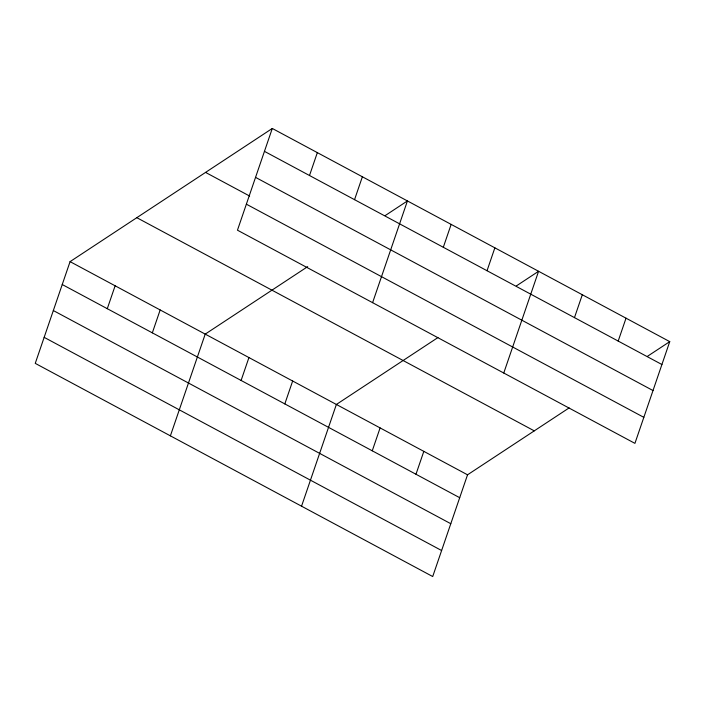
<?xml version="1.0" encoding="UTF-8"?>
<svg xmlns="http://www.w3.org/2000/svg" width="705" height="705" viewBox="0 0 705 705"><rect width="100%" height="100%" fill="white"/><g stroke="black" fill="none" stroke-linecap="round" stroke-linejoin="round"><path stroke-width="1.06" d="M272.289 128.46L237.462 230.191L634.923 443.366L669.75 341.634L272.289 128.46L70.077 261.634L35.25 363.366L432.711 576.54L467.538 474.809L569.102 407.922M107.283 308.693L115.126 285.798M152.333 332.848L160.167 309.953M170.39 435.849L205.217 334.117L307.697 266.622M309.504 175.51L317.338 152.624M241.101 380.453L248.936 357.567M354.544 199.674L362.379 176.779M284.82 403.903L292.654 381.017M301.546 506.19L336.373 404.467L437.937 337.572M372.601 302.665L407.428 200.943L385.186 215.589M372.258 450.803L380.101 427.909M443.313 247.279L451.147 224.393M415.976 474.253L423.82 451.359M487.032 270.729L494.866 247.834M503.758 373.015L538.585 271.284L516.342 285.939M574.469 317.629L582.312 294.734M618.188 341.079L626.031 318.184M647.507 356.281L669.75 341.634M264.454 151.355L661.916 364.52M255.545 177.369L653.006 390.544M205.56 172.408L249.649 196.052M246.371 204.177L643.824 417.342M136.814 217.686L534.267 430.861M70.077 261.634L467.538 474.809M62.243 284.529L459.704 497.704M53.333 310.544L450.795 523.718M44.159 337.351L441.612 550.526"/></g></svg>
